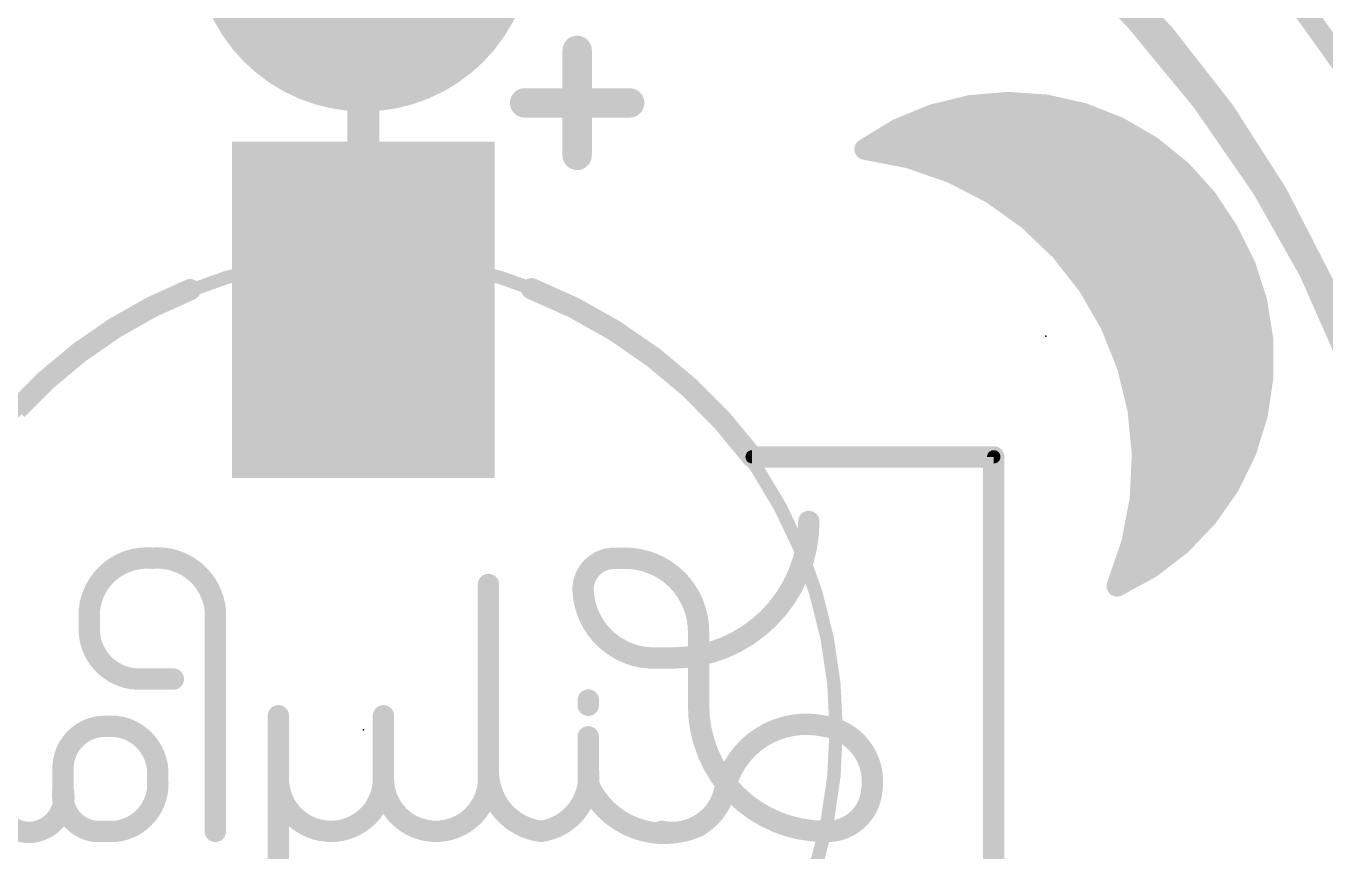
# Model space of a CAD drawing. Extents: x 0 to 107, y -24 to 80.
# Drawn here: x 27.27 to 39.63, y 12.82 to 20.67 of the extents above; entities that cross this region are included whole.
import ezdxf

# ---------------------------------------------------------------- set-up
doc = ezdxf.new("R2010")
doc.units = 0
for name, color, linetype in [('1', 12, 'CONTINUOUS'), ('16', 132, 'CONTINUOUS'), ('17', 110, 'CONTINUOUS'), ('20', 53, 'CONTINUOUS'), ('21', 53, 'CONTINUOUS'), ('22', 53, 'CONTINUOUS'), ('23', 53, 'CONTINUOUS'), ('24', 53, 'CONTINUOUS'), ('51', 53, 'CONTINUOUS')]:
    doc.layers.add(name, color=color, linetype=linetype)

# ---------------------------------------------------------------- blocks, each defined once
blk = doc.blocks.new('RECT')
blk.add_solid([(-0.5, -0.5), (0.5, -0.5), (-0.5, 0.5), (0.5, 0.5)])
blk = doc.blocks.new('ROUNDP')
at = {"const_width": 0.5}
blk.add_lwpolyline([(0, -0.25, 1), (0, 0.25, 1), (0, -0.25)], format="xyb", dxfattribs=at)

msp = doc.modelspace()

# ---------------------------------------------------------------- linework, layer by layer
at = {"layer": '1'}
for points, const_width in [([(30.48, 17.97), (30.48, 21.4655)], 0.3048), ([(36.6154, 19.9421), (36.2538, 19.9113)], 0.2032), ([(36.9775, 19.9174), (36.6154, 19.9421)], 0.2032), ([(35.9011, 19.8255), (35.5657, 19.6868)], 0.2032), ([(36.2538, 19.9113), (35.9011, 19.8255)], 0.2032), ([(36.2811, 19.9136), (36.9942, 19.9136)], 0.2032), ([(37.3316, 19.8375), (36.9775, 19.9174)], 0.2032), ([(37.6693, 19.7045), (37.3316, 19.8375)], 0.2032), ([(35.5657, 19.6868), (35.2555, 19.4985)], 0.2032), ([(35.6228, 19.7104), (37.6542, 19.7104)], 0.2032), ([(37.9827, 19.5214), (37.6693, 19.7045)], 0.2032), ([(35.2555, 19.4985), (35.6753, 19.4172)], 0.2032), ([(35.2699, 19.5072), (38.0001, 19.5072)], 0.2032), ([(38.2644, 19.2925), (37.9827, 19.5214)], 0.2032), ([(35.6753, 19.4172), (36.0793, 19.277)], 0.2032), ([(36.0016, 19.304), (38.2502, 19.304)], 0.2032), ([(36.0793, 19.277), (36.4593, 19.0809)], 0.2032), ([(38.5078, 19.0233), (38.2644, 19.2925)], 0.2032), ([(36.4207, 19.1008), (38.4377, 19.1008)], 0.2032), ([(36.4593, 19.0809), (36.8075, 18.8327)], 0.2032), ([(38.7071, 18.72), (38.5078, 19.0233)], 0.2032), ([(36.7164, 18.8976), (38.5904, 18.8976)], 0.2032), ([(36.8075, 18.8327), (37.1169, 18.5375)], 0.2032), ([(38.8701, 18.3957), (38.7071, 18.72)], 0.2032), ([(36.9525, 18.6944), (38.72, 18.6944)], 0.2032), ([(37.1169, 18.5375), (37.3812, 18.2014)], 0.2032), ([(37.1533, 18.4912), (38.8221, 18.4912)], 0.2032), ([(38.9816, 18.0503), (38.8701, 18.3957)], 0.2032), ([(37.3131, 18.288), (38.9049, 18.288)], 0.2032), ([(37.3812, 18.2014), (37.595, 17.831)], 0.2032), ([(37.4485, 18.0848), (38.9704, 18.0848)], 0.2032), ([(39.0389, 17.6919), (38.9816, 18.0503)], 0.2032), ([(37.5658, 17.8816), (39.0086, 17.8816)], 0.2032), ([(37.595, 17.831), (37.754, 17.4341)], 0.2032), ([(37.6561, 17.6784), (39.039, 17.6784)], 0.2032), ([(39.0408, 17.329), (39.0389, 17.6919)], 0.2032), ([(37.7375, 17.4752), (39.04, 17.4752)], 0.2032), ([(37.754, 17.4341), (37.8549, 17.0185)], 0.2032), ([(37.7934, 17.272), (39.0323, 17.272)], 0.2032), ([(38.9872, 16.97), (39.0408, 17.329)], 0.2032), ([(37.8427, 17.0688), (39.0019, 17.0688)], 0.2032), ([(37.8549, 17.0185), (37.8958, 16.5929)], 0.2032), ([(38.8793, 16.6234), (38.9872, 16.97)], 0.2032), ([(37.8696, 16.8656), (38.9547, 16.8656)], 0.2032), ([(37.8958, 16.5929), (37.8756, 16.1657)], 0.2032), ([(37.8891, 16.6624), (38.8914, 16.6624)], 0.2032), ([(38.7197, 16.2975), (38.8793, 16.6234)], 0.2032), ([(37.8895, 16.4592), (38.7989, 16.4592)], 0.2032), ([(37.8799, 16.256), (38.6908, 16.256)], 0.2032), ([(38.5122, 15.9997), (38.7197, 16.2975)], 0.2032), ([(37.8756, 16.1657), (37.795, 15.7458)], 0.2032), ([(37.854, 16.0528), (38.5492, 16.0528)], 0.2032), ([(38.2615, 15.7372), (38.5122, 15.9997)], 0.2032), ([(37.795, 15.7458), (37.6555, 15.3415)], 0.2032), ([(37.815, 15.8496), (38.3689, 15.8496)], 0.2032), ([(37.9737, 15.5161), (38.2615, 15.7372)], 0.2032), ([(37.7607, 15.6464), (38.1434, 15.6464)], 0.2032), ([(37.6555, 15.3415), (37.9737, 15.5161)], 0.2032), ([(37.6906, 15.4432), (37.8409, 15.4432)], 0.2032)]:
    msp.add_lwpolyline(points, dxfattribs=dict(at, const_width=const_width))
for points, const_width in [([(36.6189, 19.9928, 1), (36.612, 19.8915)], 0.1016), ([(36.6198, 19.8915, 1), (36.6111, 19.9928)], 0.1016), ([(35.8891, 19.8748, 1), (35.9132, 19.7761)], 0.1016), ([(35.9206, 19.7785, 1), (35.8817, 19.8724)], 0.1016), ([(36.2495, 19.9619, 1), (36.2581, 19.8607)], 0.1016), ([(36.2811, 19.9644, 1), (36.2811, 19.8628)], 0.1016), ([(36.2658, 19.8619, 1), (36.2418, 19.9606)], 0.1016), ([(36.9887, 19.9669, 1), (36.9664, 19.8678)], 0.1016), ([(36.9741, 19.8667, 1), (36.981, 19.968)], 0.1016), ([(36.9942, 19.8628, 1), (36.9942, 19.9644)], 0.1016), ([(37.3502, 19.8848, 1), (37.313, 19.7902)], 0.1016), ([(37.3204, 19.7879, 1), (37.3428, 19.8871)], 0.1016), ([(35.5921, 19.6434, 1), (35.5394, 19.7302)], 0.1016), ([(35.6228, 19.7612, 1), (35.6228, 19.6596)], 0.1016), ([(37.6949, 19.7483, 1), (37.6437, 19.6606)], 0.1016), ([(37.6507, 19.6572, 1), (37.6879, 19.7517)], 0.1016), ([(37.6542, 19.6596, 1), (37.6542, 19.7612)], 0.1016), ([(35.5463, 19.7337, 1), (35.5852, 19.6399)], 0.1016), ([(35.2291, 19.5419, 1), (35.2818, 19.455)], 0.1016), ([(35.2651, 19.5483, 1), (35.2458, 19.4486)], 0.1016), ([(35.2699, 19.558, 1), (35.2699, 19.4564)], 0.1016), ([(38.0147, 19.5608, 1), (37.9506, 19.4819)], 0.1016), ([(37.957, 19.4775, 1), (38.0083, 19.5652)], 0.1016), ([(38.0001, 19.4564, 1), (38.0001, 19.558)], 0.1016), ([(35.692, 19.4652, 1), (35.6587, 19.3692)], 0.1016), ([(35.6657, 19.3673, 1), (35.685, 19.4671)], 0.1016), ([(36.0016, 19.3548, 1), (36.0016, 19.2532)], 0.1016), ([(36.1026, 19.3222, 1), (36.056, 19.2319)], 0.1016), ([(36.0627, 19.229, 1), (36.096, 19.325)], 0.1016), ([(38.302, 19.3266, 1), (38.2267, 19.2584)], 0.1016), ([(38.2323, 19.2531, 1), (38.2964, 19.3319)], 0.1016), ([(38.2502, 19.2532, 1), (38.2502, 19.3548)], 0.1016), ([(36.4207, 19.1516, 1), (36.4207, 19.05)], 0.1016), ([(36.4888, 19.1223, 1), (36.4298, 19.0395)], 0.1016), ([(36.436, 19.0357, 1), (36.4826, 19.126)], 0.1016), ([(38.4377, 19.05, 1), (38.4377, 19.1516)], 0.1016), ([(38.5502, 19.0512, 1), (38.4653, 18.9954)], 0.1016), ([(38.4701, 18.9892, 1), (38.5454, 19.0573)], 0.1016), ([(36.7164, 18.9484, 1), (36.7164, 18.8468)], 0.1016), ([(36.8426, 18.8694, 1), (36.7724, 18.7959)], 0.1016), ([(36.778, 18.7913, 1), (36.837, 18.8741)], 0.1016), ([(38.5904, 18.8468, 1), (38.5904, 18.9484)], 0.1016), ([(38.7525, 18.7428, 1), (38.6618, 18.6972)], 0.1016), ([(38.6647, 18.6921, 1), (38.7496, 18.7479)], 0.1016), ([(36.9525, 18.7452, 1), (36.9525, 18.6436)], 0.1016), ([(38.72, 18.6436, 1), (38.72, 18.7452)], 0.1016), ([(37.1568, 18.5689, 1), (37.077, 18.5061)], 0.1016), ([(37.0818, 18.5008, 1), (37.152, 18.5743)], 0.1016), ([(37.1533, 18.542, 1), (37.1533, 18.4404)], 0.1016), ([(38.8221, 18.4404, 1), (38.8221, 18.542)], 0.1016), ([(38.9184, 18.4113, 1), (38.8218, 18.3801)], 0.1016), ([(38.8247, 18.3729, 1), (38.9155, 18.4185)], 0.1016), ([(37.3131, 18.3388, 1), (37.3131, 18.2372)], 0.1016), ([(37.4252, 18.2267, 1), (37.3372, 18.176)], 0.1016), ([(38.9049, 18.2372, 1), (38.9049, 18.3388)], 0.1016), ([(37.3413, 18.17, 1), (37.4211, 18.2327)], 0.1016), ([(37.4485, 18.1356, 1), (37.4485, 18.034)], 0.1016), ([(38.9704, 18.034, 1), (38.9704, 18.1356)], 0.1016), ([(39.0317, 18.0583, 1), (38.9314, 18.0423)], 0.1016), ([(38.9332, 18.0347, 1), (39.0299, 18.0659)], 0.1016), ([(30.4038, 17.97, 1), (30.5562, 17.97)], 0.1524), ([(37.5658, 17.9324, 1), (37.5658, 17.8308)], 0.1016), ([(37.6422, 17.8499, 1), (37.5479, 17.8121)], 0.1016), ([(39.0086, 17.8308, 1), (39.0086, 17.9324)], 0.1016), ([(37.551, 17.8056, 1), (37.639, 17.8564)], 0.1016), ([(37.6561, 17.7292, 1), (37.6561, 17.6276)], 0.1016), ([(39.0897, 17.6922, 1), (38.9881, 17.6916)], 0.1016), ([(38.9887, 17.6839, 1), (39.0891, 17.6999)], 0.1016), ([(39.039, 17.6276, 1), (39.039, 17.7292)], 0.1016), ([(37.7375, 17.526, 1), (37.7375, 17.4244)], 0.1016), ([(39.04, 17.4244, 1), (39.04, 17.526)], 0.1016), ([(37.8034, 17.446, 1), (37.7046, 17.4221)], 0.1016), ([(37.7068, 17.4152, 1), (37.8012, 17.4529)], 0.1016), ([(37.7934, 17.3228, 1), (37.7934, 17.2212)], 0.1016), ([(38.99, 17.3287, 1), (39.0916, 17.3292)], 0.1016), ([(39.091, 17.3214, 1), (38.9905, 17.3365)], 0.1016), ([(39.0323, 17.2212, 1), (39.0323, 17.3228)], 0.1016), ([(37.8427, 17.1196, 1), (37.8427, 17.018)], 0.1016), ([(37.9055, 17.0234, 1), (37.8044, 17.0137)], 0.1016), ([(37.8056, 17.0065, 1), (37.9043, 17.0305)], 0.1016), ([(39.0357, 16.9549, 1), (38.9387, 16.9851)], 0.1016), ([(39.0019, 17.018, 1), (39.0019, 17.1196)], 0.1016), ([(37.8696, 16.9164, 1), (37.8696, 16.8148)], 0.1016), ([(38.9369, 16.9775, 1), (39.0374, 16.9625)], 0.1016), ([(38.9547, 16.8148, 1), (38.9547, 16.9164)], 0.1016), ([(37.8891, 16.7132, 1), (37.8891, 16.6116)], 0.1016), ([(37.9465, 16.5905, 1), (37.845, 16.5952)], 0.1016), ([(38.9249, 16.6011, 1), (38.8337, 16.6458)], 0.1016), ([(38.8914, 16.6116, 1), (38.8914, 16.7132)], 0.1016), ([(37.8452, 16.588, 1), (37.9463, 16.5977)], 0.1016), ([(38.8308, 16.6385, 1), (38.9278, 16.6083)], 0.1016), ([(37.8895, 16.51, 1), (37.8895, 16.4084)], 0.1016), ([(38.7989, 16.4084, 1), (38.7989, 16.51)], 0.1016), ([(37.8799, 16.3068, 1), (37.8799, 16.2052)], 0.1016), ([(38.6741, 16.3198, 1), (38.7653, 16.2751)], 0.1016), ([(38.7614, 16.2684, 1), (38.678, 16.3265)], 0.1016), ([(38.6908, 16.2052, 1), (38.6908, 16.3068)], 0.1016), ([(37.8249, 16.1681, 1), (37.9264, 16.1633)], 0.1016), ([(37.9255, 16.1561, 1), (37.8258, 16.1753)], 0.1016), ([(37.854, 16.1036, 1), (37.854, 16.002)], 0.1016), ([(38.4705, 16.0288, 1), (38.5538, 15.9707)], 0.1016), ([(38.5489, 15.9646, 1), (38.4754, 16.0348)], 0.1016), ([(38.5492, 16.002, 1), (38.5492, 16.1036)], 0.1016), ([(37.843, 15.7292, 1), (37.747, 15.7623)], 0.1016), ([(37.815, 15.9004, 1), (37.815, 15.7988)], 0.1016), ([(38.2925, 15.6969, 1), (38.2306, 15.7775)], 0.1016), ([(38.3689, 15.7988, 1), (38.3689, 15.9004)], 0.1016), ([(37.7607, 15.6972, 1), (37.7607, 15.5956)], 0.1016), ([(37.7451, 15.7553, 1), (37.8449, 15.7362)], 0.1016), ([(38.1434, 15.5956, 1), (38.1434, 15.6972)], 0.1016), ([(38.2248, 15.7723, 1), (38.2983, 15.7021)], 0.1016), ([(37.9428, 15.5563, 1), (38.0047, 15.4758)], 0.1016), ([(37.9981, 15.4715, 1), (37.9493, 15.5606)], 0.1016), ([(37.6906, 15.494, 1), (37.6906, 15.3924)], 0.1016), ([(37.8409, 15.3924, 1), (37.8409, 15.494)], 0.1016), ([(37.6311, 15.3861, 1), (37.6799, 15.297)], 0.1016), ([(37.6075, 15.3581, 1), (37.7035, 15.325)], 0.1016)]:
    msp.add_lwpolyline(points, format="xyb", dxfattribs=dict(at, const_width=const_width))
at = {"layer": '16'}
for points, const_width in [([(39.1527, 19.0651, 0.4164), (25.4854, 22.6715)], 0.254), ([(36.6189, 19.9928, 1), (36.612, 19.8915)], 0.1016), ([(36.6198, 19.8915, 1), (36.6111, 19.9928)], 0.1016), ([(35.8891, 19.8748, 1), (35.9132, 19.7761)], 0.1016), ([(35.9206, 19.7785, 1), (35.8817, 19.8724)], 0.1016), ([(36.2495, 19.9619, 1), (36.2581, 19.8607)], 0.1016), ([(36.2811, 19.9644, 1), (36.2811, 19.8628)], 0.1016), ([(36.2658, 19.8619, 1), (36.2418, 19.9606)], 0.1016), ([(36.9887, 19.9669, 1), (36.9664, 19.8678)], 0.1016), ([(36.9741, 19.8667, 1), (36.981, 19.968)], 0.1016), ([(36.9942, 19.8628, 1), (36.9942, 19.9644)], 0.1016), ([(37.3502, 19.8848, 1), (37.313, 19.7902)], 0.1016), ([(37.3204, 19.7879, 1), (37.3428, 19.8871)], 0.1016), ([(35.5921, 19.6434, 1), (35.5394, 19.7302)], 0.1016), ([(35.6228, 19.7612, 1), (35.6228, 19.6596)], 0.1016), ([(37.6949, 19.7483, 1), (37.6437, 19.6606)], 0.1016), ([(37.6507, 19.6572, 1), (37.6879, 19.7517)], 0.1016), ([(37.6542, 19.6596, 1), (37.6542, 19.7612)], 0.1016), ([(35.5463, 19.7337, 1), (35.5852, 19.6399)], 0.1016), ([(35.2291, 19.5419, 1), (35.2818, 19.455)], 0.1016), ([(35.2651, 19.5483, 1), (35.2458, 19.4486)], 0.1016), ([(35.2699, 19.558, 1), (35.2699, 19.4564)], 0.1016), ([(38.0147, 19.5608, 1), (37.9506, 19.4819)], 0.1016), ([(37.957, 19.4775, 1), (38.0083, 19.5652)], 0.1016), ([(38.0001, 19.4564, 1), (38.0001, 19.558)], 0.1016), ([(35.692, 19.4652, 1), (35.6587, 19.3692)], 0.1016), ([(35.6657, 19.3673, 1), (35.685, 19.4671)], 0.1016), ([(36.0016, 19.3548, 1), (36.0016, 19.2532)], 0.1016), ([(36.1026, 19.3222, 1), (36.056, 19.2319)], 0.1016), ([(36.0627, 19.229, 1), (36.096, 19.325)], 0.1016), ([(38.302, 19.3266, 1), (38.2267, 19.2584)], 0.1016), ([(38.2323, 19.2531, 1), (38.2964, 19.3319)], 0.1016), ([(38.2502, 19.2532, 1), (38.2502, 19.3548)], 0.1016), ([(35.4803, 5.3598, 0.4142), (39.1527, 19.0651)], 0.254), ([(36.4207, 19.1516, 1), (36.4207, 19.05)], 0.1016), ([(36.4888, 19.1223, 1), (36.4298, 19.0395)], 0.1016), ([(36.436, 19.0357, 1), (36.4826, 19.126)], 0.1016), ([(38.4377, 19.05, 1), (38.4377, 19.1516)], 0.1016), ([(39.2077, 19.0968, 1), (39.0977, 19.0334)], 0.127), ([(38.5502, 19.0512, 1), (38.4653, 18.9954)], 0.1016), ([(38.4701, 18.9892, 1), (38.5454, 19.0573)], 0.1016), ([(39.0977, 19.0333, 1), (39.2077, 19.0969)], 0.127), ([(36.7164, 18.9484, 1), (36.7164, 18.8468)], 0.1016), ([(36.8426, 18.8694, 1), (36.7724, 18.7959)], 0.1016), ([(36.778, 18.7913, 1), (36.837, 18.8741)], 0.1016), ([(38.5904, 18.8468, 1), (38.5904, 18.9484)], 0.1016), ([(38.7525, 18.7428, 1), (38.6618, 18.6972)], 0.1016), ([(38.6647, 18.6921, 1), (38.7496, 18.7479)], 0.1016), ([(36.9525, 18.7452, 1), (36.9525, 18.6436)], 0.1016), ([(38.72, 18.6436, 1), (38.72, 18.7452)], 0.1016), ([(37.1568, 18.5689, 1), (37.077, 18.5061)], 0.1016), ([(37.0818, 18.5008, 1), (37.152, 18.5743)], 0.1016), ([(37.1533, 18.542, 1), (37.1533, 18.4404)], 0.1016), ([(38.8221, 18.4404, 1), (38.8221, 18.542)], 0.1016), ([(38.9184, 18.4113, 1), (38.8218, 18.3801)], 0.1016), ([(38.8247, 18.3729, 1), (38.9155, 18.4185)], 0.1016), ([(37.3131, 18.3388, 1), (37.3131, 18.2372)], 0.1016), ([(37.4252, 18.2267, 1), (37.3372, 18.176)], 0.1016), ([(38.9049, 18.2372, 1), (38.9049, 18.3388)], 0.1016), ([(37.3413, 18.17, 1), (37.4211, 18.2327)], 0.1016), ([(37.4485, 18.1356, 1), (37.4485, 18.034)], 0.1016), ([(38.9704, 18.034, 1), (38.9704, 18.1356)], 0.1016), ([(39.0317, 18.0583, 1), (38.9314, 18.0423)], 0.1016), ([(38.9332, 18.0347, 1), (39.0299, 18.0659)], 0.1016), ([(37.5658, 17.9324, 1), (37.5658, 17.8308)], 0.1016), ([(37.6422, 17.8499, 1), (37.5479, 17.8121)], 0.1016), ([(39.0085, 17.8308, 1), (39.0085, 17.9324)], 0.1016), ([(37.551, 17.8056, 1), (37.639, 17.8564)], 0.1016), ([(37.6561, 17.7292, 1), (37.6561, 17.6276)], 0.1016), ([(39.0897, 17.6922, 1), (38.9881, 17.6916)], 0.1016), ([(38.9887, 17.6839, 1), (39.0891, 17.6999)], 0.1016), ([(39.039, 17.6276, 1), (39.039, 17.7292)], 0.1016), ([(37.7375, 17.526, 1), (37.7375, 17.4244)], 0.1016), ([(39.04, 17.4244, 1), (39.04, 17.526)], 0.1016), ([(37.8034, 17.446, 1), (37.7046, 17.4221)], 0.1016), ([(37.7068, 17.4152, 1), (37.8012, 17.4529)], 0.1016), ([(37.7934, 17.3228, 1), (37.7934, 17.2212)], 0.1016), ([(38.99, 17.3287, 1), (39.0916, 17.3292)], 0.1016), ([(39.091, 17.3214, 1), (38.9905, 17.3365)], 0.1016), ([(39.0323, 17.2212, 1), (39.0323, 17.3228)], 0.1016), ([(37.8427, 17.1196, 1), (37.8427, 17.018)], 0.1016), ([(37.9055, 17.0234, 1), (37.8044, 17.0137)], 0.1016), ([(37.8056, 17.0065, 1), (37.9043, 17.0305)], 0.1016), ([(39.0357, 16.9549, 1), (38.9387, 16.9851)], 0.1016), ([(39.0019, 17.018, 1), (39.0019, 17.1196)], 0.1016), ([(37.8696, 16.9164, 1), (37.8696, 16.8148)], 0.1016), ([(38.9369, 16.9775, 1), (39.0374, 16.9625)], 0.1016), ([(38.9547, 16.8148, 1), (38.9547, 16.9164)], 0.1016), ([(37.8891, 16.7132, 1), (37.8891, 16.6116)], 0.1016), ([(37.9465, 16.5905, 1), (37.845, 16.5952)], 0.1016), ([(38.9249, 16.6011, 1), (38.8337, 16.6458)], 0.1016), ([(38.8914, 16.6116, 1), (38.8914, 16.7132)], 0.1016), ([(37.8452, 16.588, 1), (37.9463, 16.5977)], 0.1016), ([(38.8308, 16.6385, 1), (38.9278, 16.6083)], 0.1016), ([(37.8895, 16.51, 1), (37.8895, 16.4084)], 0.1016), ([(38.7989, 16.4084, 1), (38.7989, 16.51)], 0.1016), ([(37.8799, 16.3068, 1), (37.8799, 16.2052)], 0.1016), ([(38.6741, 16.3198, 1), (38.7653, 16.2751)], 0.1016), ([(38.7614, 16.2684, 1), (38.678, 16.3265)], 0.1016), ([(38.6908, 16.2052, 1), (38.6908, 16.3068)], 0.1016), ([(37.8249, 16.1681, 1), (37.9264, 16.1633)], 0.1016), ([(37.9255, 16.1561, 1), (37.8258, 16.1753)], 0.1016), ([(37.854, 16.1036, 1), (37.854, 16.002)], 0.1016), ([(38.4705, 16.0288, 1), (38.5538, 15.9707)], 0.1016), ([(38.5489, 15.9646, 1), (38.4754, 16.0348)], 0.1016), ([(38.5492, 16.002, 1), (38.5492, 16.1036)], 0.1016), ([(37.843, 15.7292, 1), (37.747, 15.7623)], 0.1016), ([(37.8149, 15.9004, 1), (37.8149, 15.7988)], 0.1016), ([(38.2925, 15.6969, 1), (38.2306, 15.7775)], 0.1016), ([(38.3689, 15.7988, 1), (38.3689, 15.9004)], 0.1016), ([(37.7607, 15.6972, 1), (37.7607, 15.5956)], 0.1016), ([(37.7451, 15.7553, 1), (37.8449, 15.7362)], 0.1016), ([(38.1434, 15.5956, 1), (38.1434, 15.6972)], 0.1016), ([(38.2248, 15.7723, 1), (38.2983, 15.7021)], 0.1016), ([(37.9428, 15.5563, 1), (38.0047, 15.4758)], 0.1016), ([(37.9981, 15.4715, 1), (37.9493, 15.5606)], 0.1016), ([(37.6906, 15.494, 1), (37.6906, 15.3924)], 0.1016), ([(37.8409, 15.3924, 1), (37.8409, 15.494)], 0.1016), ([(37.6311, 15.3861, 1), (37.6799, 15.297)], 0.1016), ([(37.6075, 15.3581, 1), (37.7035, 15.325)], 0.1016)]:
    msp.add_lwpolyline(points, format="xyb", dxfattribs=dict(at, const_width=const_width))
at = {"layer": '16', "const_width": 0.2032}
for points in [[(36.2538, 19.9113), (36.6154, 19.9421)], [(36.6154, 19.9421), (36.9775, 19.9174)], [(35.5657, 19.6868), (35.9011, 19.8255)], [(35.9011, 19.8255), (36.2538, 19.9113)], [(36.2811, 19.9136), (36.9942, 19.9136)], [(36.9775, 19.9174), (37.3316, 19.8375)], [(37.3316, 19.8375), (37.6693, 19.7045)], [(35.2555, 19.4985), (35.5657, 19.6868)], [(35.6228, 19.7104), (37.6542, 19.7104)], [(37.6693, 19.7045), (37.9827, 19.5214)], [(35.6753, 19.4172), (35.2555, 19.4985)], [(35.2699, 19.5072), (38.0001, 19.5072)], [(37.9827, 19.5214), (38.2644, 19.2925)], [(36.0793, 19.277), (35.6753, 19.4172)], [(36.0016, 19.304), (38.2502, 19.304)], [(36.4593, 19.0809), (36.0793, 19.277)], [(38.2644, 19.2925), (38.5078, 19.0233)], [(36.4207, 19.1008), (38.4377, 19.1008)], [(36.8075, 18.8327), (36.4593, 19.0809)], [(38.5078, 19.0233), (38.7071, 18.72)], [(36.7164, 18.8976), (38.5904, 18.8976)], [(37.1169, 18.5375), (36.8075, 18.8327)], [(38.7071, 18.72), (38.8701, 18.3957)], [(36.9525, 18.6944), (38.72, 18.6944)], [(37.3812, 18.2014), (37.1169, 18.5375)], [(37.1533, 18.4912), (38.8221, 18.4912)], [(38.8701, 18.3957), (38.9816, 18.0503)], [(37.3131, 18.288), (38.9049, 18.288)], [(37.595, 17.831), (37.3812, 18.2014)], [(37.4485, 18.0848), (38.9704, 18.0848)], [(38.9816, 18.0503), (39.0389, 17.6919)], [(37.5658, 17.8816), (39.0085, 17.8816)], [(37.754, 17.4341), (37.595, 17.831)], [(37.6561, 17.6784), (39.039, 17.6784)], [(39.0389, 17.6919), (39.0408, 17.329)], [(37.7375, 17.4752), (39.04, 17.4752)], [(37.8549, 17.0185), (37.754, 17.4341)], [(37.7934, 17.272), (39.0323, 17.272)], [(39.0408, 17.329), (38.9872, 16.97)], [(37.8427, 17.0688), (39.0019, 17.0688)], [(37.8958, 16.5929), (37.8549, 17.0185)], [(38.9872, 16.97), (38.8793, 16.6234)], [(37.8696, 16.8656), (38.9547, 16.8656)], [(37.8756, 16.1657), (37.8958, 16.5929)], [(37.8891, 16.6624), (38.8914, 16.6624)], [(38.8793, 16.6234), (38.7197, 16.2975)], [(37.8895, 16.4592), (38.7989, 16.4592)], [(37.8799, 16.256), (38.6908, 16.256)], [(38.7197, 16.2975), (38.5122, 15.9997)], [(37.795, 15.7458), (37.8756, 16.1657)], [(37.854, 16.0528), (38.5492, 16.0528)], [(38.5122, 15.9997), (38.2615, 15.7372)], [(37.6555, 15.3415), (37.795, 15.7458)], [(37.8149, 15.8496), (38.3689, 15.8496)], [(38.2615, 15.7372), (37.9737, 15.5161)], [(37.7607, 15.6464), (38.1434, 15.6464)], [(37.9737, 15.5161), (37.6555, 15.3415)], [(37.6906, 15.4432), (37.8409, 15.4432)]]:
    msp.add_lwpolyline(points, dxfattribs=at)
at = {"layer": '20'}
for points, const_width in [([(27.4549, 24.8463, 0.1826), (21.0287, 20.1244)], 0.2032), ([(39.9313, 20.1244, 0.1826), (33.5051, 24.8463)], 0.2032), ([(39.2176, 18.8722, 0.1446), (35.0266, 22.8854)], 0.2032), ([(39.0398, 19.1262, 0.0643), (37.1094, 21.463)], 0.2032), ([(40.4876, 13.9192, 0.1464), (39.0398, 19.1262)], 0.2032), ([(39.0828, 19.1533, 1), (38.9968, 19.0991)], 0.1016), ([(38.9968, 19.0991, 1), (39.0828, 19.1533)], 0.1016), ([(40.4876, 14.0207, 0.1327), (39.2176, 18.8722)], 0.2032), ([(39.2617, 18.8974, 1), (39.1735, 18.847)], 0.1016), ([(39.1735, 18.847, 1), (39.2617, 18.8974)], 0.1016), ([(39.0398, 8.8138, 0.1464), (40.4876, 14.0208)], 0.2032), ([(39.0398, 8.8137, 0.1464), (40.4876, 14.0207)], 0.2032)]:
    msp.add_lwpolyline(points, format="xyb", dxfattribs=dict(at, const_width=const_width))
at = {"layer": '21'}
for points, const_width in [([(32.5841, 20.4391, 1), (32.4444, 20.4391)], 0.1397), ([(32.0143, 20.009, 1), (32.0143, 19.8693)], 0.1397), ([(33.0142, 19.8693, 1), (33.0142, 20.009)], 0.1397), ([(32.4444, 19.4392, 1), (32.5841, 19.4392)], 0.1397), ([(28.829, 18.161, 0.1126), (27.178, 17.018)], 0.2032), ([(28.8479, 18.1138, 1), (28.8101, 18.2082)], 0.1016), ([(34.18, 16.57, 0.1388), (32.08, 18.17)], 0.2032), ([(32.0986, 18.2173, 1), (32.0614, 18.1227)], 0.1016), ([(34.18, 16.6208, 1), (34.18, 16.5192)], 0.1016), ([(34.1394, 16.5395, 1), (34.2206, 16.6005)], 0.1016), ([(36.5308, 16.57, 1), (36.4292, 16.57)], 0.1016), ([(36.48, 16.5192, 1), (36.48, 16.6208)], 0.1016), ([(26.162, 15.24, 0.3946), (28.88, 9.77)], 0.2032)]:
    msp.add_lwpolyline(points, format="xyb", dxfattribs=dict(at, const_width=const_width))
for points, const_width in [([(32.5143, 20.4391), (32.5143, 19.4392)], 0.2794), ([(32.0143, 19.9391), (33.0142, 19.9391)], 0.2794), ([(36.48, 16.57), (34.18, 16.57)], 0.2032), ([(36.48, 11.37), (36.48, 16.57)], 0.2032)]:
    msp.add_lwpolyline(points, dxfattribs=dict(at, const_width=const_width))
at = {"layer": '22'}
for points, const_width in [([(33.42, 14.655, 0.4142), (34.72, 15.955)], 0.2032), ([(34.7708, 15.955, 1), (34.6692, 15.955)], 0.1016), ([(28.47, 15.605, 0.4141), (27.87, 15.105)], 0.2032), ([(29.07, 15.105, 0.4142), (28.47, 15.605)], 0.2032), ([(28.4654, 15.6556, 1), (28.4746, 15.5544)], 0.1016), ([(28.4654, 15.5544, 1), (28.4746, 15.6556)], 0.1016), ([(32.87, 15.605, 0.4142), (32.57, 15.305)], 0.2032), ([(32.87, 15.6558, 1), (32.87, 15.5542)], 0.1016), ([(32.87, 15.5542, 1), (32.87, 15.6558)], 0.1016), ([(33.67, 14.905, 0.4142), (32.97, 15.605)], 0.2032), ([(32.97, 15.6558, 1), (32.97, 15.5542)], 0.1016), ([(32.97, 15.5542, 1), (32.97, 15.6558)], 0.1016), ([(31.7208, 15.355, 1), (31.6192, 15.355)], 0.1016), ([(32.57, 15.305, 0.4142), (33.27, 14.655)], 0.2032), ([(32.6208, 15.3069, 1), (32.5192, 15.3031)], 0.1016), ([(32.5192, 15.305, 1), (32.6208, 15.305)], 0.1016), ([(27.9208, 15.105, 1), (27.8192, 15.105)], 0.1016), ([(27.8194, 15.1096, 1), (27.9206, 15.1004)], 0.1016), ([(29.1208, 15.105, 1), (29.0192, 15.105)], 0.1016), ([(29.0194, 15.1004, 1), (29.1206, 15.1096)], 0.1016), ([(27.87, 14.905, 0.4141), (28.37, 14.455)], 0.2032), ([(27.9207, 14.9077, 1), (27.8193, 14.9023)], 0.1016), ([(33.7208, 14.905, 1), (33.6192, 14.905)], 0.1016), ([(27.8192, 14.905, 1), (27.9208, 14.905)], 0.1016), ([(33.6192, 14.905, 1), (33.7208, 14.905)], 0.1016), ([(33.27, 14.7058, 1), (33.27, 14.6042)], 0.1016), ([(33.2719, 14.6042, 1), (33.2681, 14.7058)], 0.1016), ([(33.42, 14.7058, 1), (33.42, 14.6042)], 0.1016), ([(33.42, 14.6042, 1), (33.42, 14.7058)], 0.1016), ([(28.37, 14.5058, 1), (28.37, 14.4042)], 0.1016), ([(28.3727, 14.4043, 1), (28.3673, 14.5057)], 0.1016), ([(28.67, 14.4042, 1), (28.67, 14.5058)], 0.1016), ([(32.6708, 14.255, 1), (32.5692, 14.255)], 0.1016), ([(32.5692, 14.205, 1), (32.6708, 14.205)], 0.1016), ([(33.67, 14.205, 0.4142), (34.87, 13.005)], 0.2032), ([(33.7208, 14.205, 1), (33.6192, 14.205)], 0.1016), ([(33.6192, 14.205, 1), (33.7208, 14.205)], 0.1016), ([(28.02, 14.005, 0.4142), (27.62, 13.605)], 0.2032), ([(28.02, 14.0558, 1), (28.02, 13.9542)], 0.1016), ([(28.02, 13.9542, 1), (28.02, 14.0558)], 0.1016), ([(28.52, 13.505, 0.4142), (28.12, 14.005)], 0.2032), ([(28.1256, 14.0555, 1), (28.1144, 13.9545)], 0.1016), ([(28.12, 13.9542, 1), (28.12, 14.0558)], 0.1016), ([(29.7208, 14.105, 1), (29.6192, 14.105)], 0.1016), ([(30.7208, 14.105, 1), (30.6192, 14.105)], 0.1016), ([(34.87, 14.005, 0.4142), (33.92, 13.405)], 0.2032), ([(35.32, 13.405, 0.4142), (34.87, 14.005)], 0.2032), ([(34.8772, 14.0553, 1), (34.8628, 13.9547)], 0.1016), ([(34.8588, 13.9554, 1), (34.8812, 14.0546)], 0.1016), ([(32.6708, 13.905, 1), (32.5692, 13.905)], 0.1016), ([(31.67, 13.705, 0.0384), (31.67, 13.555)], 0.2032), ([(31.6192, 13.705, 1), (31.7208, 13.705)], 0.1016), ([(31.7207, 13.7011, 1), (31.6193, 13.7089)], 0.1016), ([(27.6708, 13.605, 1), (27.5692, 13.605)], 0.1016), ([(27.5692, 13.605, 1), (27.6708, 13.605)], 0.1016), ([(28.12, 13.005, 0.4142), (28.52, 13.505)], 0.2032), ([(28.5705, 13.5106, 1), (28.4695, 13.4994)], 0.1016), ([(29.67, 13.505, 0.4142), (30.17, 13.005)], 0.2032), ([(29.7208, 13.505, 1), (29.6192, 13.505)], 0.1016), ([(29.7208, 13.505, 1), (29.6192, 13.505)], 0.1016), ([(30.17, 13.005, 0.4142), (30.67, 13.505)], 0.2032), ([(30.67, 13.505, 0.4142), (31.17, 13.005)], 0.2032), ([(30.7208, 13.505, 1), (30.6192, 13.505)], 0.1016), ([(30.7208, 13.505, 1), (30.6192, 13.505)], 0.1016), ([(31.17, 13.005, 0.4142), (31.67, 13.505)], 0.2032), ([(31.67, 13.555, 0.37), (32.17, 13.005)], 0.2032), ([(31.7208, 13.5565, 1), (31.6192, 13.5535)], 0.1016), ([(31.7208, 13.555, 1), (31.6192, 13.555)], 0.1016), ([(31.7208, 13.505, 1), (31.6192, 13.505)], 0.1016), ([(31.6193, 13.5511, 1), (31.7207, 13.5589)], 0.1016), ([(32.17, 13.005, 0.4142), (32.62, 13.605)], 0.2032), ([(32.6708, 13.605, 1), (32.5692, 13.605)], 0.1016), ([(32.6703, 13.6122, 1), (32.5697, 13.5978)], 0.1016), ([(32.5692, 13.605, 1), (32.6708, 13.605)], 0.1016), ([(27.37, 13.005, 0.4142), (27.62, 13.405)], 0.2032), ([(27.62, 13.405, 0.4142), (27.92, 13.005)], 0.2032), ([(27.6695, 13.4164, 1), (27.5705, 13.3936)], 0.1016), ([(27.6703, 13.3978, 1), (27.5697, 13.4122)], 0.1016), ([(28.4695, 13.5106, 1), (28.5705, 13.4994)], 0.1016), ([(29.6192, 13.505, 1), (29.7208, 13.505)], 0.1016), ([(30.6192, 13.505, 1), (30.7208, 13.505)], 0.1016), ([(31.6192, 13.505, 1), (31.7208, 13.505)], 0.1016), ([(32.62, 13.455, 0.4142), (33.67, 13.055)], 0.2032), ([(32.6664, 13.4758, 1), (32.5736, 13.4342)], 0.1016), ([(32.5692, 13.455, 1), (32.6708, 13.455)], 0.1016), ([(33.32, 13.005, 0.4142), (33.92, 13.405)], 0.2032), ([(33.9698, 13.395, 1), (33.8702, 13.415)], 0.1016), ([(34.87, 13.005, 0.4142), (35.32, 13.405)], 0.2032), ([(35.3707, 13.402, 1), (35.2693, 13.408)], 0.1016), ([(27.5692, 13.405, 1), (27.6708, 13.405)], 0.1016), ([(33.8704, 13.4162, 1), (33.9696, 13.3938)], 0.1016), ([(35.2697, 13.4122, 1), (35.3703, 13.3978)], 0.1016), ([(27.02, 13.205, 0.4142), (27.37, 13.005)], 0.2032), ([(33.6908, 13.0086, 1), (33.6492, 13.1014)], 0.1016), ([(27.3586, 13.0545, 1), (27.3814, 12.9555)], 0.1016), ([(27.3834, 12.956, 1), (27.3566, 13.054)], 0.1016), ([(27.92, 13.0558, 1), (27.92, 12.9542)], 0.1016), ([(27.9128, 12.9547, 1), (27.9272, 13.0553)], 0.1016), ([(28.1144, 13.0555, 1), (28.1256, 12.9545)], 0.1016), ([(28.12, 12.9542, 1), (28.12, 13.0558)], 0.1016), ([(29.0192, 13.005, 1), (29.1208, 13.005)], 0.1016), ([(30.17, 13.0558, 1), (30.17, 12.9542)], 0.1016), ([(30.17, 12.9542, 1), (30.17, 13.0558)], 0.1016), ([(31.17, 13.0558, 1), (31.17, 12.9542)], 0.1016), ([(31.17, 12.9542, 1), (31.17, 13.0558)], 0.1016), ([(32.1628, 13.0553, 1), (32.1772, 12.9547)], 0.1016), ([(32.1637, 12.9546, 1), (32.1763, 13.0554)], 0.1016), ([(33.33, 13.0548, 1), (33.31, 12.9552)], 0.1016), ([(34.873, 13.0557, 1), (34.867, 12.9543)], 0.1016), ([(34.87, 12.9542, 1), (34.87, 13.0558)], 0.1016)]:
    msp.add_lwpolyline(points, format="xyb", dxfattribs=dict(at, const_width=const_width))
at = {"layer": '22', "const_width": 0.2032}
for points in [[(32.97, 15.605), (32.87, 15.605)], [(31.67, 13.705), (31.67, 15.355)], [(27.87, 15.105), (27.87, 14.905)], [(29.07, 13.005), (29.07, 15.105)], [(33.67, 14.205), (33.67, 14.905)], [(33.42, 14.655), (33.27, 14.655)], [(28.37, 14.455), (28.67, 14.455)], [(32.62, 14.205), (32.62, 14.255)], [(28.12, 14.005), (28.02, 14.005)], [(29.67, 13.505), (29.67, 14.105)], [(30.67, 13.505), (30.67, 14.105)], [(32.62, 13.605), (32.62, 13.905)], [(27.62, 13.605), (27.62, 13.405)], [(29.67, 12.705), (29.67, 13.505)], [(31.67, 13.505), (31.67, 13.555)], [(32.62, 13.605), (32.62, 13.455)], [(27.92, 13.005), (28.12, 13.005)]]:
    msp.add_lwpolyline(points, dxfattribs=at)
at = {"layer": '23'}
for p in [(36.9751, 17.72), (30.48, 13.97), (30.48, 13.97)]:
    msp.add_point(p, dxfattribs=at)
at = {"layer": '24'}
msp.add_point((30.48, 13.97), dxfattribs=at)
at = {"layer": '51'}
for points, const_width in [([(30.48, 9.47, 1), (30.48, 18.47, 1), (30.48, 9.47)], 0.127), ([(34.18, 16.6017, 1), (34.18, 16.5383)], 0.0635), ([(36.5118, 16.57, 1), (36.4483, 16.57)], 0.0635), ([(36.48, 16.5383, 1), (36.48, 16.6017)], 0.0635)]:
    msp.add_lwpolyline(points, format="xyb", dxfattribs=dict(at, const_width=const_width))
at = {"layer": '51', "const_width": 0.127}
for points in [[(36.48, 16.57), (34.18, 16.57)], [(36.48, 16.57), (36.48, 11.37)]]:
    msp.add_lwpolyline(points, dxfattribs=at)

# ---------------------------------------------------------------- block references
at = {"layer": '1', "xscale": 3.2, "yscale": 2.5, "rotation": 90}
msp.add_blockref('RECT', (30.48, 17.97), dxfattribs=at)
at = {"layer": '17', "xscale": 3.216, "yscale": 3.216, "rotation": 270}
msp.add_blockref('ROUNDP', (30.4825, 21.4655), dxfattribs=at)
msp.add_blockref('ROUNDP', (30.4825, 21.4655), dxfattribs=at)

doc.saveas('drawing.dxf')
